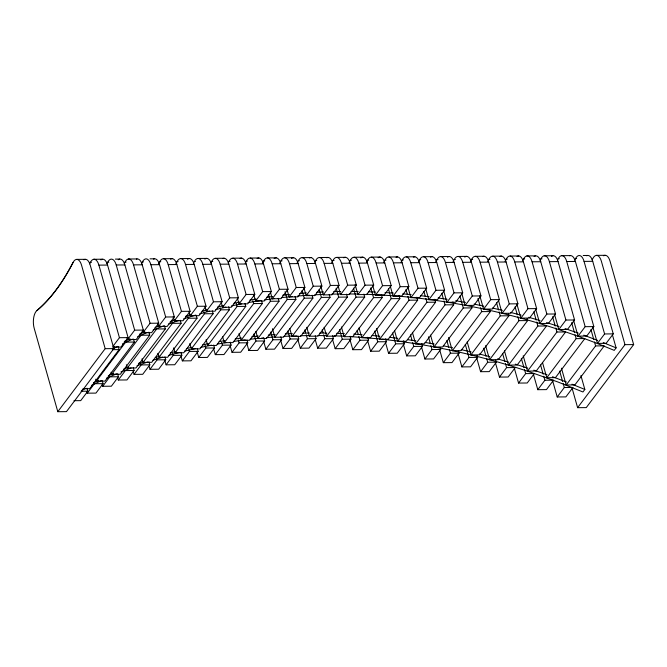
<?xml version="1.0" encoding="UTF-8"?>
<svg xmlns="http://www.w3.org/2000/svg" width="667" height="667" viewBox="0 0 667 667"><rect width="100%" height="100%" fill="white"/><g stroke="black" fill="none" stroke-linecap="round" stroke-linejoin="round"><path stroke-width="1" d="M57.796 411.697L105.178 348.674L81.574 265.266A12.181 5.578 89.6 0 0 73.078 262.448C63.74 280.315 52.301 297.39 36.885 310.589A12.181 5.578 89.6 0 0 34.192 328.281L57.796 411.697L66.458 411.631L113.84 348.608L90.237 265.199A12.181 5.578 89.6 0 0 83.85 259.813M112.915 346.365L119.435 337.694L128.097 337.627L107.562 265.066A12.181 5.578 89.6 0 0 100.875 259.897M86.985 388.227L87.827 391.195L80.715 400.642L73.979 400.7M118.251 346.632L119.093 349.6L89.72 388.669L82.983 388.728M128.097 337.627L120.994 347.082L113.29 347.14M86.827 391.537L87.285 393.171L94.389 383.717L103.051 383.65L102.209 380.657M143.33 330.082L134.667 330.148L127.555 339.603L136.218 339.536L143.33 330.082L124.887 264.932A12.181 5.578 89.6 0 0 118.209 259.763M103.051 383.65L95.948 393.105L87.285 393.171M134.325 342.054L104.952 381.124L96.29 381.19L125.663 342.121L134.325 342.054L133.475 339.061M102.184 384.45L102.701 386.276L109.805 376.83L118.468 376.763L117.617 373.753M111.114 372.228L111.697 374.304L141.079 335.234L149.742 335.168L148.891 332.158M140.537 333.717L142.955 332.641L150.075 323.262L158.746 323.195L142.221 264.799A12.181 5.578 89.6 0 0 136.427 259.104M118.468 376.763L111.364 386.21L102.701 386.276M149.742 335.168L120.368 374.237L111.697 374.304M158.746 323.195L151.634 332.65L142.971 332.716L142.388 330.64M117.6 377.572L118.292 380.023L125.396 370.569L134.067 370.502L133.217 367.5M126.355 364.724L127.297 368.051L156.67 328.973L165.333 328.906L164.482 325.905M157.629 323.128L158.563 326.455L165.674 317L174.337 316.933L159.546 264.666A12.181 5.578 89.6 0 0 153.452 259.104M134.067 370.502L126.955 379.957L118.292 380.023M165.333 328.906L135.96 367.976L127.297 368.051M174.337 316.933L167.225 326.388L158.563 326.455M133.233 371.444L134.059 374.37L141.162 364.916L149.825 364.849L148.991 361.881M142.038 358.796L143.063 362.398L172.436 323.328L181.099 323.262L180.265 320.293M173.212 316.85L174.329 320.802L181.441 311.356L190.103 311.281L176.872 264.532A12.181 5.578 89.6 0 0 170.485 259.146M149.825 364.849L142.721 374.304L134.059 374.37M181.099 323.262L151.726 362.331L143.063 362.398M190.103 311.281L182.991 320.735L174.329 320.802M149.25 366.692L149.992 369.301L157.095 359.855L165.758 359.788L164.924 356.82M157.871 353.377L158.996 357.329L188.369 318.259L197.032 318.192L196.19 315.233M189.145 311.789L190.262 315.741L197.374 306.286L206.036 306.22L194.197 264.399A12.181 5.578 89.6 0 0 187.51 259.221M165.758 359.788L158.654 369.235L149.992 369.301M197.032 318.192L167.659 357.262L158.996 357.329M206.036 306.22L198.924 315.674L190.262 315.741M164.757 360.13L166.083 364.816L173.195 355.361L181.858 355.294L181.024 352.368M173.67 347.832L175.088 352.835L204.461 313.765L213.123 313.698L212.298 310.772M204.977 306.37L206.353 311.247L213.465 301.792L222.128 301.726L211.522 264.265A12.181 5.578 89.6 0 0 204.844 259.088M181.858 355.294L174.746 364.749L166.083 364.816M213.123 313.698L183.75 352.768L175.088 352.835M222.128 301.726L215.024 311.181L206.353 311.247M181.149 356.67L182.333 360.88L189.445 351.426L198.107 351.359L197.274 348.424M189.812 343.522L191.337 348.908L220.71 309.838L229.373 309.771L228.548 306.828M221.085 301.934L222.611 307.312L229.715 297.857L238.377 297.79L228.856 264.132A12.181 5.578 89.6 0 0 222.761 258.571M198.107 351.359L190.995 360.814L182.333 360.88M229.373 309.771L200 348.841L191.337 348.908M238.377 297.79L231.274 307.245L222.611 307.312M197.132 351.784L198.741 357.487L205.853 348.041L214.516 347.966L213.69 345.072M206.103 339.72L207.745 345.514L237.118 306.445L245.781 306.378L244.964 303.477M237.377 298.124L239.011 303.927L246.123 294.472L254.786 294.405L246.181 263.999A12.181 5.578 89.6 0 0 240.087 258.437M214.516 347.966L207.404 357.42L198.741 357.487M245.781 306.378L216.408 345.448L207.745 345.514M254.786 294.405L247.682 303.86L239.011 303.927M213.832 349.441L215.299 354.636L222.403 345.181L231.074 345.114L230.24 342.196M222.645 336.818L224.304 342.663L253.677 303.593L262.339 303.527L261.514 300.6M253.66 294.305L255.569 301.075L262.681 291.621L271.344 291.554L263.507 263.865A12.181 5.578 89.6 0 0 257.12 258.479M231.074 345.114L223.962 354.569L215.299 354.636M262.339 303.527L232.966 342.596L224.304 342.663M271.344 291.554L264.232 301.009L255.569 301.075M230.198 345.94L232.008 352.309L239.111 342.863L247.774 342.796L246.957 339.903M239.061 333.458L241.012 340.337L270.385 301.267L279.048 301.201L278.231 298.316M270.377 292.013L272.278 298.749L279.39 289.295L288.052 289.228L280.832 263.732A12.181 5.578 89.6 0 0 274.145 258.554M247.774 342.796L240.67 352.243L232.008 352.309M279.048 301.201L249.675 340.27L241.012 340.337M288.052 289.228L280.94 298.683L272.278 298.749M246.757 343.063L248.858 350.508L255.97 341.054L264.632 340.987L263.798 338.061M255.845 331.407L257.862 338.536L287.235 299.466L295.906 299.4L295.072 296.473M287.118 289.82L289.136 296.948L296.24 287.494L304.902 287.427L298.157 263.59A12.181 5.578 89.6 0 0 291.479 258.421M264.632 340.987L257.529 350.442L248.858 350.508M295.906 299.4L266.525 338.469L257.862 338.536M304.902 287.427L297.799 296.882L289.136 296.948M263.857 342.138L265.858 349.225L272.97 339.77L281.632 339.703L280.815 336.802M272.444 328.714L274.862 337.252L304.235 298.182L312.906 298.116L312.081 295.214M303.952 287.927L306.136 295.656L313.24 286.21L321.903 286.143L315.491 263.457A12.181 5.578 89.6 0 0 309.396 257.904M281.632 339.703L274.529 349.158L265.858 349.225M312.906 298.116L283.525 337.185L274.862 337.252M321.903 286.143L314.799 295.589L306.136 295.656M280.665 340.187L283.008 348.449L290.112 338.994L298.774 338.928L297.941 335.968M289.778 328.581L292.013 336.476L321.386 297.407L330.048 297.34L329.215 294.38M320.769 286.01L323.278 294.889L330.39 285.434L339.053 285.368L332.816 263.323A12.181 5.578 89.6 0 0 326.722 257.77M298.774 338.928L291.671 348.382L283.008 348.449M330.048 297.34L300.675 336.41L292.013 336.476M339.053 285.368L331.941 294.822L323.278 294.889M297.974 339.97L300.3 348.191L307.404 338.736L316.066 338.669L315.241 335.734M306.778 327.305L309.305 336.218L338.678 297.148L347.34 297.073L346.507 294.139M338.052 285.718L340.57 294.622L347.682 285.168L356.345 285.101L350.142 263.19A12.181 5.578 89.6 0 0 343.755 257.812M316.066 338.669L308.963 348.124L300.3 348.191M347.34 297.073L317.967 336.151L309.305 336.218M356.345 285.101L349.233 294.556L340.57 294.622M315.324 339.92L317.659 348.182L324.771 338.728L333.433 338.661L332.591 335.701M324.129 327.239L326.663 336.21L356.036 297.14L364.707 297.073L363.865 294.114M355.119 284.676L357.937 294.614L365.041 285.168L373.703 285.101L367.467 263.056A12.181 5.578 89.6 0 0 360.789 257.887M333.433 338.661L326.321 348.116L317.659 348.182M364.707 297.073L335.326 336.143L326.663 336.21M373.703 285.101L366.6 294.547L357.937 294.614M332.766 340.187L335.168 348.691L342.279 339.236L350.942 339.17L350.117 336.268M341.404 326.938L344.172 336.71L373.545 297.64L382.208 297.574L381.391 294.681M372.678 285.343L375.446 295.122L382.55 285.668L391.212 285.601L384.792 262.923A12.181 5.578 89.6 0 0 378.114 257.754M350.942 339.17L343.83 348.624L335.168 348.691M382.208 297.574L352.835 336.643L344.172 336.71M391.212 285.601L384.109 295.056L375.446 295.122M349.875 339.278L352.826 349.708L359.93 340.253L368.593 340.187L367.767 337.26M359.029 327.856L361.822 337.735L391.204 298.666L399.867 298.599L399.033 295.664M390.303 286.268L393.096 296.14L400.2 286.693L408.863 286.627L402.126 262.79A12.181 5.578 89.6 0 0 396.031 257.237M368.593 340.187L361.489 349.641L352.826 349.708M399.867 298.599L370.485 337.669L361.822 337.735M408.863 286.627L401.759 296.073L393.096 296.14M367.917 341.679L370.619 351.242L377.73 341.787L386.393 341.721L385.576 338.836M376.588 328.548L379.623 339.27L408.996 300.2L417.667 300.133L416.85 297.249M407.862 286.952L410.897 297.682L418.001 288.227L426.663 288.161L419.451 262.656A12.181 5.578 89.6 0 0 413.357 257.103M386.393 341.721L379.29 351.175L370.619 351.242M417.667 300.133L388.286 339.203L379.623 339.27M426.663 288.161L419.56 297.607L410.897 297.682M385.634 342.913L388.569 353.302L395.673 343.847L404.344 343.78L403.51 340.854M394.497 330.473L397.574 341.329L426.947 302.259L435.609 302.193L434.784 299.266M425.771 288.878L428.839 299.733L435.951 290.287L444.614 290.22L436.777 262.523A12.181 5.578 89.6 0 0 430.39 257.145M404.344 343.78L397.232 353.235L388.569 353.302M435.609 302.193L406.236 341.262L397.574 341.329M444.614 290.22L437.502 299.666L428.839 299.733M403.435 344.48L406.67 355.886L413.773 346.431L422.436 346.365L421.619 343.463M412.389 332.316L415.666 343.914L445.047 304.844L453.71 304.777L452.885 301.876M443.655 290.729L446.94 302.318L454.044 292.871L462.706 292.805L454.102 262.389A12.181 5.578 89.6 0 0 447.424 257.22M422.436 346.365L415.333 355.819L406.67 355.886M453.71 304.777L424.329 343.847L415.666 343.914M462.706 292.805L455.603 302.251L446.94 302.318M421.344 346.381L424.912 359.004L432.024 349.55L440.687 349.483L440.128 347.524M430.548 335.117L433.917 347.032L463.29 307.962L471.953 307.896L471.402 305.936M461.814 293.53L465.191 305.444L472.294 295.99L480.957 295.923L471.427 262.256A12.181 5.578 89.6 0 0 464.749 257.087M440.687 349.483L433.575 358.938L424.912 359.004M471.953 307.896L442.58 346.965L433.917 347.032M480.957 295.923L473.853 305.378L465.191 305.444M440.003 350.967L443.313 362.673L450.425 353.218L459.088 353.151L458.537 351.201M448.583 337.485L452.318 350.7L481.691 311.631L490.353 311.564L489.803 309.613M479.848 295.89L483.592 309.104L490.695 299.658L499.358 299.591L488.761 262.123A12.181 5.578 89.6 0 0 482.666 256.57M459.088 353.151L451.976 362.606L443.313 362.673M490.353 311.564L460.98 350.634L452.318 350.7M499.358 299.591L492.254 309.038L483.592 309.104M458.179 353.827L461.872 366.9L468.984 357.445L477.647 357.379L477.088 355.403M467.192 341.879L470.877 354.919L500.258 315.85L508.921 315.783L508.362 313.807M498.457 300.292L502.151 313.332L509.254 303.877L517.917 303.81L506.086 261.989A12.181 5.578 89.6 0 0 499.992 256.436M477.647 357.379L470.543 366.833L461.872 366.9M508.921 315.783L479.54 354.852L470.877 354.919M517.917 303.81L510.814 313.265L502.151 313.332M476.738 358.054L480.599 371.694L487.702 362.239L496.373 362.173L495.806 360.197M485.626 345.664L489.603 359.721L518.976 320.652L527.639 320.585L527.08 318.609M516.892 304.077L520.869 318.126L527.981 308.679L536.643 308.613L523.412 261.856A12.181 5.578 89.6 0 0 517.025 256.47M496.373 362.173L489.261 371.627L480.599 371.694M527.639 320.585L498.266 359.655L489.603 359.721M536.643 308.613L529.531 318.059L520.869 318.126M499.483 377.08L506.595 367.625L515.258 367.559L508.154 377.013L499.483 377.08L495.331 362.373M508.487 365.107L537.869 326.038L546.531 325.963L517.15 365.041L508.487 365.107L504.46 350.867M535.734 309.28L539.761 323.512L546.865 314.057L555.528 313.99L540.737 261.722A12.181 5.578 89.6 0 0 534.059 256.553M555.528 313.99L548.424 323.445L539.761 323.512M514.415 368.467L518.551 383.066L525.654 373.62L534.317 373.553L557.879 381.974L582.941 391.971L584.842 389.453L580.915 375.588M527.547 371.094L556.928 332.024L565.591 331.958L536.21 371.027L527.547 371.094L523.22 355.794M554.494 314.207L558.821 329.506L565.924 320.052L574.587 319.985L558.062 261.589A12.181 5.578 89.6 0 0 551.384 256.42M574.587 319.985L567.484 329.44L558.821 329.506M537.785 389.686L544.889 380.24L553.56 380.173L546.448 389.62L537.785 389.686L533.408 374.22M546.79 377.714L576.163 338.644L584.826 338.578L555.453 377.647L546.79 377.714L542.463 362.431M573.537 320.152L578.056 336.126L585.167 326.672L593.83 326.605L575.396 261.456A12.181 5.578 89.6 0 0 569.601 255.761M593.83 326.605L586.718 336.06L578.056 336.126M557.212 396.965L564.315 387.519L572.978 387.444L565.874 396.898L557.212 396.965L552.593 380.64M566.208 384.992L595.589 345.923L604.252 345.856L574.879 384.926L566.208 384.992L561.447 368.167M592.838 326.988L597.482 343.405L604.594 333.95L613.256 333.884L592.721 261.322A12.181 5.578 89.6 0 0 586.626 255.761M613.256 333.884L606.145 343.338L597.482 343.405M612.464 334.984L616.108 347.866L614.215 350.383C544.264 321.085 469.893 301.726 394.197 295.815M571.952 387.694L577.605 407.679L624.987 344.664L633.65 344.597L610.047 261.189A12.181 5.578 89.6 0 0 603.66 255.803M633.65 344.597L586.268 407.612L577.605 407.679M112.931 347.382L114.807 346.373M112.915 348.891L117.642 346.398M81.641 390.478L85.426 388.486M124.27 341.462L124.746 341.229M122.378 343.989L132.4 339.111M93.48 382.816L98.716 380.24M91.579 385.334L101.609 380.473M125.221 340.987L129.99 338.644M139.57 334.159L140.053 333.942M137.677 336.677L138.161 336.46M108.296 375.746L113.607 373.387M106.403 378.264L116.55 373.82M138.636 336.243L147.332 332.433M142.955 332.641L144.872 331.791M120.91 372.003L121.394 371.802M155.052 327.489L159.93 325.529M153.152 330.007L163.907 325.788M123.779 369.076L128.656 367.125M121.886 371.602L131.157 367.934M138.453 363.39L143.872 361.439M170.21 321.619L175.146 319.843M168.317 324.137L178.681 320.485M137.043 365.733L147.907 361.906M185.534 316.316L191.012 314.557M183.642 318.834L195.614 315.099M155.261 357.579L159.738 356.153M152.868 360.263L162.84 357.137M199.616 313.924L209.68 311.147M170.243 352.993L175.771 351.434M168.342 355.519L179.423 352.468M202.009 311.264L207.045 309.847M217.65 307.062L223.237 305.694M215.749 309.58L225.921 307.145M186.376 348.649L191.963 347.282M184.484 351.175L195.664 348.507M233.942 303.268L239.578 302.093M231.532 305.903L241.787 303.793M202.668 344.856L208.304 343.68M200.267 347.49L211.547 345.181M249.867 300.108L256.078 299.024M247.974 302.626L260.922 300.442M219.118 341.604L224.804 340.612M217.217 344.13L226.538 342.53M266.458 297.374L272.72 296.482M264.566 299.892L274.487 298.516M235.193 338.961L241.454 338.069M233.292 341.479L245.314 339.837M282.675 295.223L289.511 294.464M281.307 297.674L292.371 296.507M251.926 336.752L258.246 336.051M250.033 339.27L258.454 338.352M261.622 338.044L263.74 337.852M299.558 293.505L306.453 292.955M297.657 296.023L309.346 295.147M268.284 335.092L275.188 334.551M266.391 337.619L274.887 336.952M316.583 292.304L323.537 291.963M314.682 294.822L323.787 294.397M285.309 333.892L292.271 333.558M283.95 336.385L296.815 335.834M333.75 291.612L340.77 291.479M331.858 294.139L341.037 293.98M302.476 333.208L309.496 333.075M300.584 335.726L309.763 335.568M93.722 259.28L102.385 259.213M128.381 259.013L137.043 258.946M526.897 255.936L535.559 255.87M544.222 255.803L552.885 255.736M76.705 259.388L85.368 259.321M115.383 259.113L119.71 259.079M150.033 258.846L154.369 258.813M163.64 258.729L172.303 258.663M180.965 258.596L189.628 258.529M198.291 258.462L206.953 258.396M215.624 258.329L224.287 258.262M232.95 258.196L241.612 258.129M250.275 258.062L258.938 257.996M267.6 257.929L276.263 257.862M284.926 257.796L293.588 257.72M302.259 257.654L310.922 257.587M319.585 257.52L328.247 257.454M336.91 257.387L345.573 257.32M354.235 257.254L362.898 257.187M371.561 257.12L380.223 257.053M388.894 256.987L397.557 256.92M406.22 256.853L414.882 256.787M423.545 256.72L432.208 256.653M440.87 256.587L449.533 256.52M458.196 256.453L466.858 256.386M475.529 256.32L484.192 256.253M492.855 256.186L501.517 256.12M510.18 256.053L518.843 255.986M561.556 255.669L570.218 255.603M583.208 255.494L587.544 255.469M596.515 255.369L605.177 255.303M89.611 263.857A257.47 117.942 89.6 0 0 90.404 262.314L91.487 262.306M106.937 263.723A257.47 117.942 89.6 0 0 107.729 262.181L108.813 262.173M124.262 263.59A257.47 117.942 89.6 0 0 125.054 262.048L126.138 262.039M141.596 263.457A257.47 117.942 89.6 0 0 142.388 261.914L143.472 261.906M158.521 264.082A257.47 117.942 89.6 0 0 159.713 261.781L160.797 261.772M175.846 263.949A257.47 117.942 89.6 0 0 177.038 261.647L178.122 261.639M193.572 263.056A257.47 117.942 89.6 0 0 194.364 261.514L195.448 261.506M210.897 262.915A257.47 117.942 89.6 0 0 211.689 261.381L212.773 261.372M228.231 262.781A257.47 117.942 89.6 0 0 229.023 261.247L230.107 261.239M245.156 263.415A257.47 117.942 89.6 0 0 246.348 261.114L247.432 261.105M262.481 263.282A257.47 117.942 89.6 0 0 263.673 260.98L264.757 260.972M279.807 263.148A257.47 117.942 89.6 0 0 280.999 260.847L282.083 260.839M297.14 263.015A257.47 117.942 89.6 0 0 298.324 260.714L299.408 260.705M314.866 262.114A257.47 117.942 89.6 0 0 315.658 260.58L316.742 260.572M331.791 262.748A257.47 117.942 89.6 0 0 332.983 260.447L334.067 260.438M349.116 262.615A257.47 117.942 89.6 0 0 350.308 260.313L351.392 260.305M366.45 262.481A257.47 117.942 89.6 0 0 367.634 260.18L368.718 260.172M383.775 262.348A257.47 117.942 89.6 0 0 384.967 260.047L386.043 260.038M401.1 262.206A257.47 117.942 89.6 0 0 402.293 259.913L403.377 259.905M418.426 262.073A257.47 117.942 89.6 0 0 419.618 259.78L420.702 259.771M435.751 261.939A257.47 117.942 89.6 0 0 436.943 259.646L438.027 259.638M453.085 261.806A257.47 117.942 89.6 0 0 454.269 259.513L455.353 259.505M470.41 261.672A257.47 117.942 89.6 0 0 471.602 259.371L472.678 259.363M487.735 261.539A257.47 117.942 89.6 0 0 488.928 259.238L490.012 259.23M505.061 261.406A257.47 117.942 89.6 0 0 506.253 259.104L507.337 259.096M522.786 260.514A257.47 117.942 89.6 0 0 523.578 258.971L524.662 258.963M540.112 260.38A257.47 117.942 89.6 0 0 540.904 258.838L541.988 258.829M557.445 260.247A257.47 117.942 89.6 0 0 558.237 258.704L559.313 258.696M574.771 260.113A257.47 117.942 89.6 0 0 575.563 258.571L576.647 258.563M90.404 262.314A12.181 5.578 89.6 0 1 98.899 265.132L107.562 265.066M107.729 262.181A12.181 5.578 89.6 0 1 116.225 264.999L124.887 264.932M125.054 262.048A12.181 5.578 89.6 0 1 133.55 264.866L142.221 264.799M142.388 261.914A12.181 5.578 89.6 0 1 150.884 264.732L159.546 264.666M159.713 261.781A12.181 5.578 89.6 0 1 168.209 264.599L176.872 264.532M177.038 261.647A12.181 5.578 89.6 0 1 185.534 264.465L194.197 264.399M194.364 261.514A12.181 5.578 89.6 0 1 202.86 264.332L211.522 264.265M211.689 261.381A12.181 5.578 89.6 0 1 220.193 264.199L228.856 264.132M229.023 261.247A12.181 5.578 89.6 0 1 237.519 264.065L246.181 263.999M246.348 261.114A12.181 5.578 89.6 0 1 254.844 263.932L263.507 263.865M263.673 260.98A12.181 5.578 89.6 0 1 272.169 263.798L280.832 263.732M280.999 260.847A12.181 5.578 89.6 0 1 289.495 263.665L298.157 263.59M298.324 260.714A12.181 5.578 89.6 0 1 306.828 263.523L315.491 263.457M315.658 260.58A12.181 5.578 89.6 0 1 324.154 263.39L332.816 263.323M332.983 260.447A12.181 5.578 89.6 0 1 341.479 263.257L350.142 263.19M350.308 260.313A12.181 5.578 89.6 0 1 358.804 263.123L367.467 263.056M367.634 260.18A12.181 5.578 89.6 0 1 376.13 262.99L384.792 262.923M384.967 260.047A12.181 5.578 89.6 0 1 393.463 262.856L402.126 262.79M402.293 259.913A12.181 5.578 89.6 0 1 410.789 262.723L419.451 262.656M419.618 259.78A12.181 5.578 89.6 0 1 428.114 262.59L436.777 262.523M436.943 259.646A12.181 5.578 89.6 0 1 445.439 262.456L454.102 262.389M454.269 259.513A12.181 5.578 89.6 0 1 462.765 262.323L471.427 262.256M471.602 259.371A12.181 5.578 89.6 0 1 480.098 262.189L488.761 262.123M488.928 259.238A12.181 5.578 89.6 0 1 497.424 262.056L506.086 261.989M506.253 259.104A12.181 5.578 89.6 0 1 514.749 261.923L523.412 261.856M523.578 258.971A12.181 5.578 89.6 0 1 532.074 261.789L540.737 261.722M540.904 258.838A12.181 5.578 89.6 0 1 549.4 261.656L558.062 261.589M558.237 258.704A12.181 5.578 89.6 0 1 566.733 261.522L575.396 261.456M575.563 258.571A12.181 5.578 89.6 0 1 584.059 261.389L592.721 261.322M105.178 348.674L113.84 348.608M112.356 349.658L119.093 349.6M518.551 383.066L527.213 383L534.317 373.553C495.94 360.263 456.386 350.308 416.283 343.797M81.082 391.246L87.827 391.195M351.067 291.437L358.137 291.504M349.166 293.955L358.429 294.064M319.793 333.025L326.872 333.1M317.901 335.543L327.155 335.659M334.259 335.834L344.689 336.251M368.526 291.762L375.654 292.038M366.625 294.28L393.088 295.731M336.702 333.333L344.389 333.633M349.65 336.51L379.631 338.928M385.017 292.53L393.313 293.08M353.752 334.117L362.048 334.676M402.76 293.847L411.122 294.639M372.044 335.484L379.848 336.235M381.874 339.161L397.599 341.054M420.644 295.681L429.073 296.723M389.37 337.269L397.807 338.311M398.733 341.204L415.716 343.705M438.111 297.957L447.173 299.325M407.404 339.628L415.908 340.912M455.711 300.725L465.433 302.459M425.012 342.413L434.159 344.047M474.037 304.11L483.833 306.136M443.347 345.814L452.568 347.724M492.513 308.046L502.401 310.372M461.247 349.641L471.127 351.959M510.563 312.398L521.127 315.174M479.298 353.985L489.853 356.762M528.773 317.284L540.012 320.56M497.507 358.879L508.746 362.148M546.548 322.545L559.071 326.547M515.274 364.14L527.805 368.142M565.066 328.548L578.314 333.167M533.8 370.135L547.04 374.754M583.758 335.142L597.732 340.437M552.493 376.738L566.466 382.024M603.235 342.605L616.108 347.866M571.969 384.192L584.842 389.453M624.987 344.664L601.384 261.256A12.181 5.578 89.6 0 0 592.888 258.437A257.47 117.942 89.6 0 1 592.096 259.98M584.059 261.389L604.594 333.95M590.945 329.506L593.763 339.486M594.464 341.963L595.589 345.923M566.733 261.522L585.167 326.672M571.644 322.678L574.47 332.658M575.037 334.651L576.163 338.644M549.4 261.656L565.924 320.052M552.593 316.725L555.219 326.013M555.786 328.014L556.928 332.024M532.074 261.789L546.865 314.057M559.671 371.094L562.64 381.574M563.198 383.558L564.315 387.519M533.833 311.797L536.168 320.035M536.735 322.036L537.869 326.038M514.749 261.923L527.981 308.679M540.57 364.949L543.196 374.245M543.763 376.246L544.889 380.24M515.066 306.82L517.3 314.724M517.859 316.7L518.976 320.652M497.424 262.056L509.254 303.877M521.327 358.312L523.954 367.6M524.52 369.601L525.654 373.62M496.565 302.81L498.574 309.922M499.133 311.898L500.258 315.85M480.098 262.189L490.695 299.658M502.568 353.385L504.894 361.622M505.461 363.623L506.595 367.625M477.956 298.416L480.04 305.778M480.59 307.729L481.691 311.631M462.765 262.323L472.294 295.99M483.733 348.191L486.026 356.311M486.585 358.287L487.702 362.239M459.922 296.048L463.29 307.962M445.439 262.456L454.044 292.871M465.291 344.405L468.984 357.445M441.762 293.247L443.405 299.041M443.947 300.975L445.047 304.844M428.114 262.59L435.951 290.287M446.832 340.537L448.766 347.365M449.316 349.316L450.425 353.218M423.878 291.404L425.296 296.406M425.846 298.357L426.947 302.259M410.789 262.723L418.001 288.227M428.422 336.827L430.357 343.68M430.915 345.639L432.024 349.55M405.97 289.478L407.37 294.422M407.912 296.348L408.996 300.2M393.463 262.856L400.2 286.693M410.488 334.834L412.131 340.637M412.681 342.563L413.773 346.431M388.402 288.786L391.204 298.666M376.13 262.99L382.55 285.668M392.605 332.991L395.673 343.847M370.777 287.869L373.545 297.64M358.804 263.123L365.041 285.168M374.696 331.065L377.73 341.787M353.502 288.169L356.036 297.14M341.479 263.257L347.682 285.168M357.137 330.373L358.271 334.392M358.821 336.351L359.93 340.253M336.151 288.236L338.678 297.148M324.154 263.39L330.39 285.434M339.511 329.456L342.279 339.236M319.151 289.511L321.386 297.407M306.828 263.523L313.24 286.21M322.228 329.756L323.095 332.808M323.653 334.784L324.771 338.728M302.051 290.453L304.235 298.182M289.495 263.665L296.24 287.494M304.886 329.823L305.744 332.866M306.295 334.817L307.404 338.736M285.026 291.654L287.235 299.466M272.169 263.798L279.39 289.295M287.886 331.107L290.112 338.994M268.434 294.389L270.385 301.267M254.844 263.932L262.681 291.621M270.785 332.041L272.97 339.77M252.851 300.667L253.677 303.593M237.519 264.065L246.123 294.472M253.952 333.934L255.97 341.054M236.301 303.543L237.118 306.445M220.193 264.199L229.715 297.857M238.294 339.97L239.111 342.863M220.16 307.879L220.71 309.838M202.86 264.332L213.465 301.792M221.577 342.263L222.403 345.181M203.91 311.814L204.461 313.765M185.534 264.465L197.374 306.286M205.027 345.139L205.853 348.041M187.811 316.283L188.369 318.259M168.209 264.599L181.441 311.356M188.886 349.466L189.445 351.426M171.878 321.352L172.436 323.328M150.884 264.732L165.674 317M172.636 353.41L173.195 355.361M133.55 264.866L150.075 323.262M156.537 357.879L157.095 359.855M116.225 264.999L134.667 330.148M140.604 362.94L141.162 364.916M126.988 337.61L127.614 339.803M98.899 265.132L119.435 337.694M95.723 379.198L96.34 381.399M73.078 262.448A257.47 117.942 89.6 0 1 36.885 310.589"/></g></svg>
